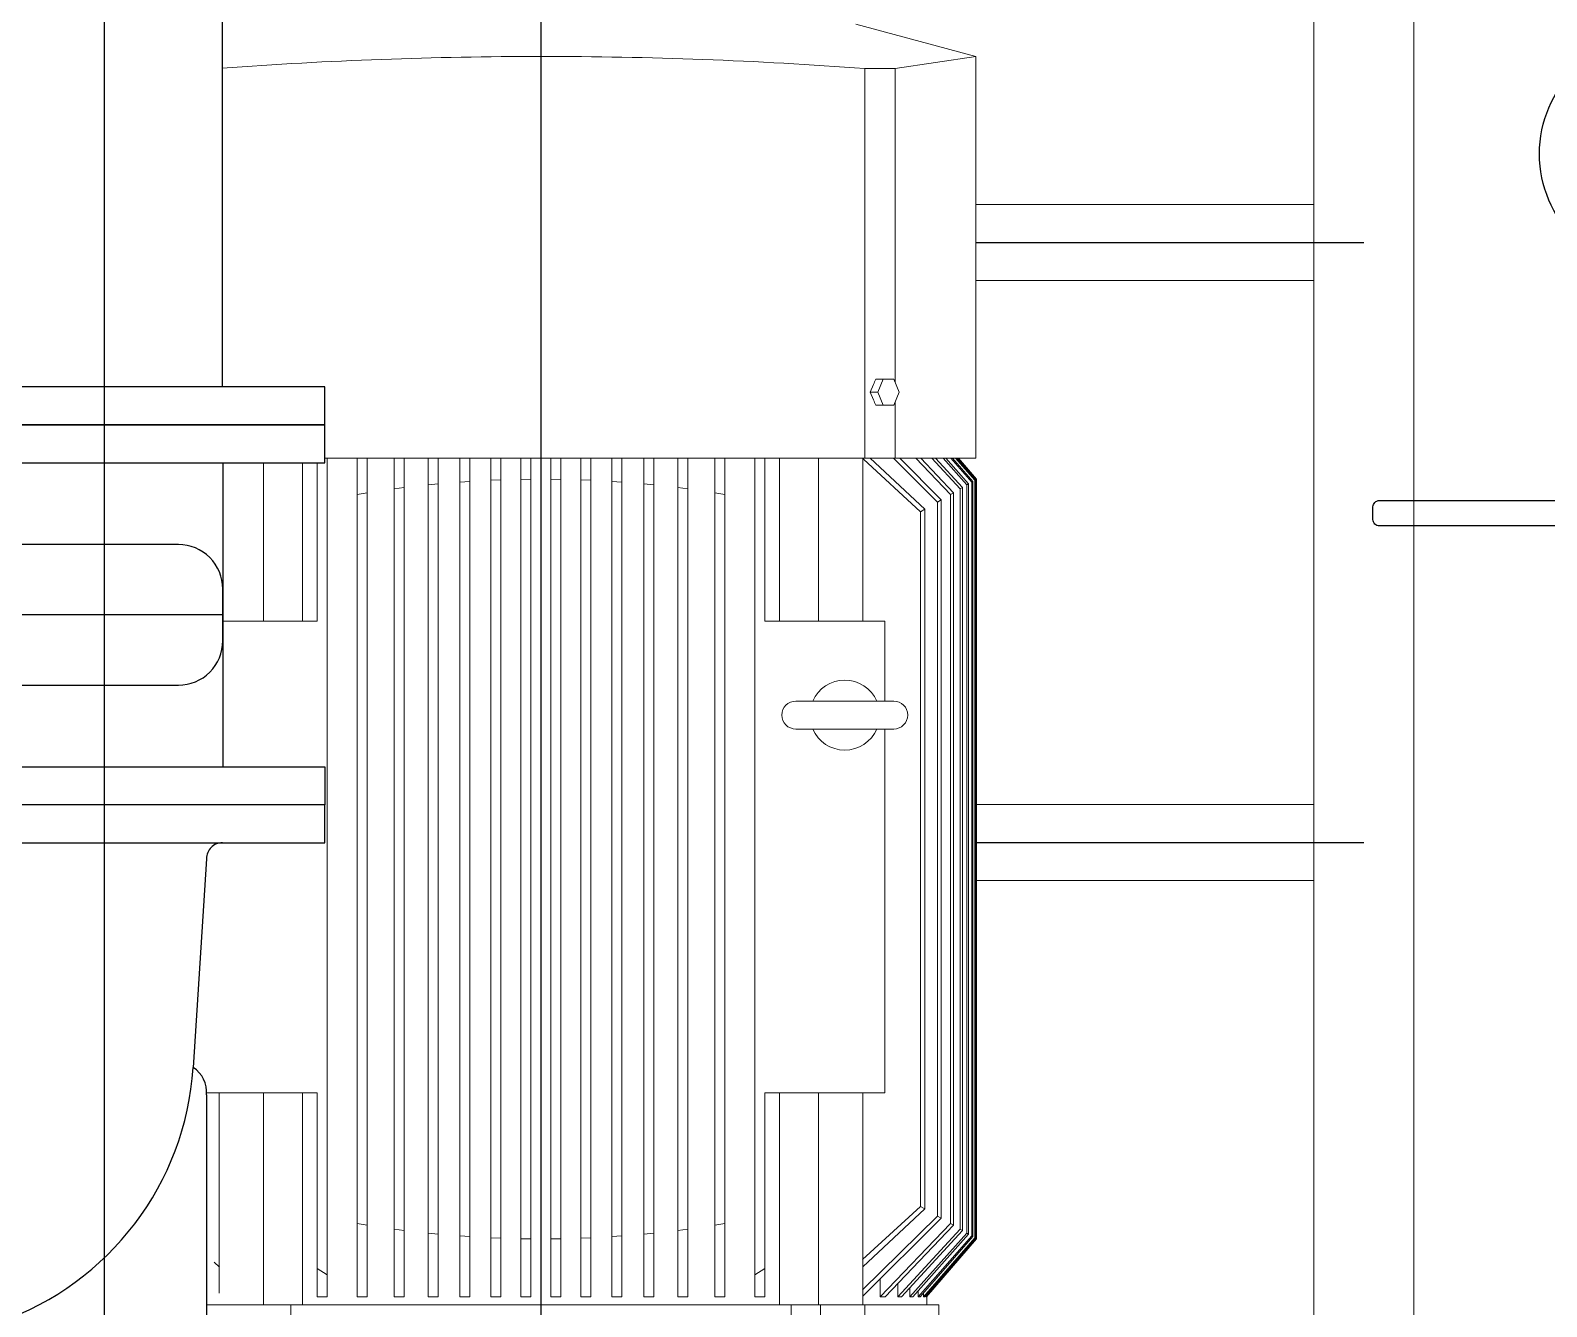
# Model space of a CAD drawing. Extents: x -160 to 364724, y -100 to 7353297.
# Drawn here: x 360699.159 to 360699.918, y 7352450.654 to 7352451.292 of the extents above; entities that cross this region are included whole.
import ezdxf

# ---------------------------------------------------------------- set-up
doc = ezdxf.new("R2010")
doc.units = 0
doc.header["$LTSCALE"] = 5
doc.linetypes.add('________________', pattern=[0])
doc.linetypes.add('SGC_DASHDOT', pattern=[1, 0.5, -0.25, 0, -0.25])
for name, color, linetype in [('BOLA LM', 1, 'Continuous'), ('BOMBA', 1, 'Continuous'), ('FLANGES', 2, 'Continuous'), ('SANC_COTAS', 1, 'Continuous'), ('SGC-Eixos', 253, 'SGC_DASHDOT'), ('SGC-Tubos (Desenho Bifilar)', 3, 'Continuous'), ('SGC-Valvulas (Acionamento)', 2, 'Continuous'), ('SGC-Valvulas (Linhas Externas)', 3, 'Continuous')]:
    doc.layers.add(name, color=color, linetype=linetype)
doc.layers.add('ESCADA', color=2, linetype='Continuous', lineweight=20)

# ---------------------------------------------------------------- blocks, each defined once
blk = doc.blocks.new('SG_1_R23FC10_D100', base_point=(3190.0192, 1643.31859))
at = {"layer": 'FLANGES'}
blk.add_line((3190.04137, 1643.60666), (3189.99703, 1643.60666), dxfattribs=at)
blk.add_lwpolyline([(3190.04137, 1643.58679), (3190.04137, 1643.61659), (3189.99703, 1643.61659), (3189.99703, 1643.58679)], dxfattribs=at)
for points in [[(3189.9242, 1643.20859), (3189.9242, 1643.42859), (3189.9432, 1643.42859), (3189.9432, 1643.20859)], [(3190.1142, 1643.20859), (3190.1142, 1643.42859), (3190.0952, 1643.42859), (3190.0952, 1643.20859)]]:
    blk.add_lwpolyline(points, close=True, dxfattribs=at)
at = {"layer": 'SGC-Valvulas (Acionamento)', "color": 3}
blk.add_lwpolyline([(3189.87976, 1643.65459), (3190.15864, 1643.65459, -0.414214), (3190.16181, 1643.65142), (3190.16181, 1643.64509, -0.414214), (3190.15864, 1643.64192), (3189.87976, 1643.64192, -0.414214), (3189.87659, 1643.64509), (3189.87659, 1643.65142, -0.414214)], format="xyb", close=True, dxfattribs=at)
at = {"layer": 'SGC-Valvulas (Acionamento)'}
blk.add_lwpolyline([(3190.02659, 1643.61659), (3190.02659, 1643.65459), (3190.01181, 1643.65459), (3190.01181, 1643.61659)], dxfattribs=at)
at = {"layer": 'SGC-Valvulas (Linhas Externas)'}
for p, q in [((3189.9527, 1643.37759), (3189.9527, 1643.42859)), ((3190.0857, 1643.37759), (3190.0857, 1643.42859)), ((3189.9432, 1643.37759), (3189.9527, 1643.37759)), ((3190.0952, 1643.37759), (3190.0857, 1643.37759)), ((3190.0952, 1643.25959), (3189.9432, 1643.25959))]:
    blk.add_line(p, q, dxfattribs=at)
blk.add_lwpolyline([(3190.05435, 1643.28176), (3190.05435, 1643.38806, -0.198912), (3190.06084, 1643.40373), (3190.07921, 1643.4221, 0.198912), (3190.0857, 1643.43777), (3190.0857, 1643.56462, 0.414214), (3190.06353, 1643.58679), (3189.97487, 1643.58679, 0.414214), (3189.9527, 1643.56462), (3189.9527, 1643.43777, 0.198912), (3189.95919, 1643.4221), (3189.97756, 1643.40373, -0.198912), (3189.98405, 1643.38806), (3189.98405, 1643.28176, 0.414214), (3190.00621, 1643.25959), (3190.03218, 1643.25959, 0.414214)], format="xyb", close=True, dxfattribs=at)
for points in [[(3189.9527, 1643.50769), (3189.97756, 1643.48283, -0.198912), (3189.98405, 1643.46716), (3189.98405, 1643.39724)], [(3190.0857, 1643.50769), (3190.06084, 1643.48283, 0.198912), (3190.05435, 1643.46716), (3190.05435, 1643.39724)]]:
    blk.add_lwpolyline(points, format="xyb", dxfattribs=at)
blk = doc.blocks.new('A$C29D3606B')
at = {"layer": 'FLANGES'}
for points in [[(0, -0.10986), (0.019, -0.10986), (0.019, 0.11014), (0, 0.11014)], [(0.271, -0.11), (0.29, -0.11), (0.29, 0.11), (0.271, 0.11)], [(0.255, 0.05914), (0.255, 0.07814), (0.035, 0.07814), (0.035, 0.05914)]]:
    blk.add_lwpolyline(points, close=True, dxfattribs=at)
blk.add_arc((0.08622, 0.0741), 0.02242, 10.36667, 169.63333, dxfattribs=at)
at = {"layer": 'SGC-Tubos (Desenho Bifilar)'}
for p, q in [((0.263, -0.05086), (0.15856, -0.04416)), ((0.145, -0.05086), (0.027, -0.05086))]:
    blk.add_line(p, q, dxfattribs=at)
blk.add_lwpolyline([(0.271, 0.05914, -1), (0.255, 0.05914), (0.035, 0.05914, -1), (0.019, 0.05914)], format="xyb", dxfattribs=at)
for centre, radius, start, end in [((0.16794, 0.10015), 0.14462, 199.25491, 266.27937), ((0.1464, -0.03664), 0.01429, 264.38219, 328.27493), ((0.027, -0.05886), 0.008, 89.98894, 180), ((0.263, -0.05886), 0.008, 0.00001, 90.03465)]:
    blk.add_arc(centre, radius, start, end, dxfattribs=at)

msp = doc.modelspace()

# ---------------------------------------------------------------- linework, layer by layer
at = {"layer": 'BOLA LM'}
msp.add_circle((360699.97369, 7352451.23039), 0.05931, dxfattribs=at)
at = {"layer": 'BOMBA', "linetype": '________________', "lineweight": 9}
for p, q in [((360699.57234, 7352451.29519), (360699.63234, 7352451.27911)), ((360699.59196, 7352451.27308), (360699.63234, 7352451.27911)), ((360699.63234, 7352451.27912), (360699.63234, 7352451.07819)), ((360699.59196, 7352451.27308), (360699.57681, 7352451.27308)), ((360699.57681, 7352451.07819), (360699.57681, 7352451.27308)), ((360699.59196, 7352451.11608), (360699.59196, 7352451.27308)), ((360699.58233, 7352451.11769), (360699.586, 7352451.11769)), ((360699.586, 7352451.11769), (360699.58334, 7352451.11119)), ((360699.5913, 7352451.11769), (360699.586, 7352451.11769)), ((360699.59396, 7352451.11119), (360699.5913, 7352451.11769)), ((360699.5796, 7352451.11119), (360699.58117, 7352451.11504)), ((360699.5796, 7352451.11119), (360699.58334, 7352451.11119)), ((360699.58117, 7352451.10734), (360699.5796, 7352451.11119)), ((360699.58334, 7352451.11119), (360699.586, 7352451.10469)), ((360699.5913, 7352451.10469), (360699.59396, 7352451.11119)), ((360699.58233, 7352451.10469), (360699.586, 7352451.10469)), ((360699.586, 7352451.10469), (360699.5913, 7352451.10469)), ((360699.59196, 7352451.07819), (360699.59196, 7352451.1063)), ((360699.27601, 7352450.99669), (360699.27601, 7352451.07583)), ((360699.29549, 7352450.99669), (360699.29549, 7352451.07583)), ((360699.30284, 7352451.07583), (360699.30284, 7352450.99669)), ((360699.57681, 7352451.07819), (360699.30665, 7352451.07819)), ((360699.30784, 7352450.66979), (360699.30784, 7352451.07819)), ((360699.32284, 7352451.07819), (360699.32284, 7352451.06001)), ((360699.32784, 7352451.06083), (360699.32784, 7352451.07819)), ((360699.34134, 7352451.07819), (360699.34134, 7352451.0628)), ((360699.34634, 7352451.06344), (360699.34634, 7352451.07819)), ((360699.35834, 7352451.07819), (360699.35834, 7352451.0648)), ((360699.36334, 7352451.06529), (360699.36334, 7352451.07819)), ((360699.37434, 7352451.07819), (360699.37434, 7352451.06621)), ((360699.37934, 7352451.06655), (360699.37934, 7352451.07819)), ((360699.38984, 7352451.07819), (360699.38984, 7352451.06712)), ((360699.39484, 7352451.06733), (360699.39484, 7352451.07819)), ((360699.40484, 7352451.07819), (360699.40484, 7352451.0676)), ((360699.40984, 7352451.06767), (360699.40984, 7352451.07819)), ((360699.41984, 7352451.07819), (360699.41984, 7352451.06767)), ((360699.42484, 7352451.0676), (360699.42484, 7352451.07819)), ((360699.43484, 7352451.07819), (360699.43484, 7352451.06733)), ((360699.43984, 7352451.06712), (360699.43984, 7352451.07819)), ((360699.45034, 7352451.07819), (360699.45034, 7352451.06655)), ((360699.45534, 7352451.06621), (360699.45534, 7352451.07819)), ((360699.46634, 7352451.07819), (360699.46634, 7352451.06529)), ((360699.47134, 7352451.0648), (360699.47134, 7352451.07819)), ((360699.48334, 7352451.07819), (360699.48334, 7352451.06344)), ((360699.48834, 7352451.0628), (360699.48834, 7352451.07819)), ((360699.50184, 7352451.07819), (360699.50184, 7352451.06083)), ((360699.50684, 7352451.06001), (360699.50684, 7352451.07819)), ((360699.52184, 7352451.07819), (360699.52184, 7352450.66979)), ((360699.52684, 7352450.99669), (360699.52684, 7352451.07819)), ((360699.5342, 7352451.07819), (360699.5342, 7352450.99669)), ((360699.55368, 7352450.99669), (360699.55368, 7352451.07819)), ((360699.57579, 7352451.078), (360699.5762, 7352451.07763)), ((360699.5758, 7352451.07819), (360699.5758, 7352450.99669)), ((360699.5762, 7352451.07763), (360699.60463, 7352451.0514)), ((360699.59196, 7352451.07819), (360699.57681, 7352451.07819)), ((360699.6068, 7352451.05262), (360699.57961, 7352451.07819)), ((360699.59124, 7352451.07819), (360699.61326, 7352451.05627)), ((360699.63234, 7352451.07819), (360699.59196, 7352451.07819)), ((360699.61501, 7352451.05728), (360699.59432, 7352451.07819)), ((360699.60245, 7352451.07819), (360699.61976, 7352451.06001)), ((360699.62117, 7352451.06083), (360699.60482, 7352451.07819)), ((360699.61044, 7352451.07819), (360699.62455, 7352451.0628)), ((360699.62566, 7352451.06344), (360699.61224, 7352451.07819)), ((360699.61601, 7352451.07819), (360699.62797, 7352451.0648)), ((360699.6288, 7352451.06529), (360699.61735, 7352451.07819)), ((360699.61983, 7352451.07819), (360699.63035, 7352451.06621)), ((360699.63093, 7352451.06655), (360699.62075, 7352451.07819)), ((360699.62229, 7352451.07819), (360699.63189, 7352451.06712)), ((360699.63224, 7352451.06733), (360699.62283, 7352451.07819)), ((360699.62355, 7352451.07819), (360699.63269, 7352451.0676)), ((360699.63281, 7352451.06767), (360699.62373, 7352451.07819)), ((360699.34134, 7352451.0628), (360699.34634, 7352451.06344)), ((360699.34634, 7352450.69194), (360699.34634, 7352451.06344)), ((360699.35834, 7352451.0648), (360699.36334, 7352451.06529)), ((360699.35834, 7352451.0648), (360699.35834, 7352450.69058)), ((360699.36334, 7352450.69009), (360699.36334, 7352451.06529)), ((360699.37434, 7352451.06621), (360699.37934, 7352451.06655)), ((360699.37434, 7352451.06621), (360699.37434, 7352450.68917)), ((360699.37934, 7352450.68883), (360699.37934, 7352451.06655)), ((360699.38984, 7352451.06712), (360699.39484, 7352451.06733)), ((360699.38984, 7352451.06712), (360699.38984, 7352450.68825)), ((360699.39484, 7352450.68805), (360699.39484, 7352451.06733)), ((360699.40484, 7352451.0676), (360699.40984, 7352451.06767)), ((360699.40484, 7352451.0676), (360699.40484, 7352450.68778)), ((360699.40984, 7352450.68771), (360699.40984, 7352451.06767)), ((360699.41984, 7352451.06767), (360699.41984, 7352450.68771)), ((360699.41984, 7352451.06767), (360699.42484, 7352451.0676)), ((360699.42484, 7352450.68778), (360699.42484, 7352451.0676)), ((360699.43484, 7352451.06733), (360699.43984, 7352451.06712)), ((360699.43484, 7352451.06733), (360699.43484, 7352450.68805)), ((360699.43984, 7352450.68825), (360699.43984, 7352451.06712)), ((360699.45034, 7352451.06655), (360699.45534, 7352451.06621)), ((360699.45034, 7352451.06655), (360699.45034, 7352450.68883)), ((360699.45534, 7352450.68917), (360699.45534, 7352451.06621)), ((360699.46634, 7352451.06529), (360699.47134, 7352451.0648)), ((360699.46634, 7352451.06529), (360699.46634, 7352450.69009)), ((360699.47134, 7352450.69058), (360699.47134, 7352451.0648)), ((360699.48334, 7352451.06344), (360699.48334, 7352450.69194)), ((360699.48334, 7352451.06344), (360699.48834, 7352451.0628)), ((360699.62455, 7352451.0628), (360699.62566, 7352451.06344)), ((360699.62566, 7352450.69194), (360699.62566, 7352451.06344)), ((360699.62797, 7352451.0648), (360699.6288, 7352451.06529)), ((360699.62797, 7352451.0648), (360699.62797, 7352450.69058)), ((360699.6288, 7352450.69009), (360699.6288, 7352451.06529)), ((360699.63035, 7352451.06621), (360699.63093, 7352451.06655)), ((360699.63035, 7352451.06621), (360699.63035, 7352450.68917)), ((360699.63093, 7352450.68883), (360699.63093, 7352451.06655)), ((360699.63189, 7352451.06712), (360699.63224, 7352451.06733)), ((360699.63189, 7352451.06712), (360699.63189, 7352450.68825)), ((360699.63224, 7352450.68805), (360699.63224, 7352451.06733)), ((360699.63269, 7352451.0676), (360699.63281, 7352451.06767)), ((360699.63269, 7352451.0676), (360699.63269, 7352450.68778)), ((360699.63281, 7352450.68771), (360699.63281, 7352451.06767)), ((360699.32284, 7352451.06001), (360699.32784, 7352451.06083)), ((360699.32284, 7352451.06001), (360699.32284, 7352450.69537)), ((360699.32784, 7352450.69455), (360699.32784, 7352451.06083)), ((360699.34134, 7352451.0628), (360699.34134, 7352450.69258)), ((360699.48834, 7352450.69258), (360699.48834, 7352451.0628)), ((360699.50184, 7352451.06083), (360699.50184, 7352450.69455)), ((360699.50184, 7352451.06083), (360699.50684, 7352451.06001)), ((360699.50684, 7352450.69537), (360699.50684, 7352451.06001)), ((360699.61326, 7352451.05627), (360699.61501, 7352451.05728)), ((360699.61326, 7352451.05627), (360699.61326, 7352450.69911)), ((360699.61501, 7352450.6981), (360699.61501, 7352451.05728)), ((360699.61976, 7352451.06001), (360699.62117, 7352451.06083)), ((360699.61976, 7352451.06001), (360699.61976, 7352450.69537)), ((360699.62117, 7352450.69455), (360699.62117, 7352451.06083)), ((360699.62455, 7352451.0628), (360699.62455, 7352450.69258)), ((360699.60463, 7352451.0514), (360699.6068, 7352451.05262)), ((360699.60463, 7352451.0514), (360699.60463, 7352450.70398)), ((360699.6068, 7352450.70276), (360699.6068, 7352451.05262)), ((360699.30284, 7352450.99669), (360699.25565, 7352450.99669)), ((360699.58684, 7352450.99669), (360699.52684, 7352450.99669)), ((360699.58684, 7352450.99669), (360699.58684, 7352450.95669)), ((360699.54234, 7352450.95669), (360699.59134, 7352450.95669)), ((360699.59134, 7352450.94269), (360699.54234, 7352450.94269)), ((360699.58684, 7352450.94269), (360699.58684, 7352450.76069)), ((360699.24751, 7352450.76069), (360699.30284, 7352450.76069)), ((360699.25389, 7352450.66052), (360699.25389, 7352450.76069)), ((360699.27601, 7352450.65469), (360699.27601, 7352450.76069)), ((360699.29549, 7352450.65469), (360699.29549, 7352450.76069)), ((360699.30284, 7352450.76069), (360699.30284, 7352450.6729)), ((360699.52684, 7352450.6729), (360699.52684, 7352450.76069)), ((360699.52684, 7352450.76069), (360699.58684, 7352450.76069)), ((360699.5342, 7352450.76069), (360699.5342, 7352450.65469)), ((360699.55368, 7352450.65469), (360699.55368, 7352450.76069)), ((360699.5758, 7352450.76069), (360699.5758, 7352450.65469)), ((360699.60463, 7352450.70398), (360699.57574, 7352450.67733)), ((360699.57584, 7352450.67376), (360699.6068, 7352450.70276)), ((360699.6068, 7352450.70276), (360699.60463, 7352450.70398)), ((360699.32784, 7352450.69455), (360699.32284, 7352450.69537)), ((360699.32284, 7352450.69537), (360699.32284, 7352450.65869)), ((360699.32784, 7352450.65869), (360699.32784, 7352450.69455)), ((360699.34634, 7352450.69194), (360699.34134, 7352450.69258)), ((360699.34134, 7352450.69258), (360699.34134, 7352450.65869)), ((360699.34634, 7352450.65869), (360699.34634, 7352450.69194)), ((360699.48834, 7352450.69258), (360699.48334, 7352450.69194)), ((360699.48334, 7352450.69194), (360699.48334, 7352450.65869)), ((360699.48834, 7352450.65869), (360699.48834, 7352450.69258)), ((360699.50684, 7352450.69537), (360699.50184, 7352450.69455)), ((360699.50184, 7352450.69455), (360699.50184, 7352450.65869)), ((360699.50684, 7352450.65869), (360699.50684, 7352450.69537)), ((360699.61326, 7352450.69911), (360699.5757, 7352450.66218)), ((360699.57579, 7352450.659), (360699.61501, 7352450.6981)), ((360699.61976, 7352450.69537), (360699.58451, 7352450.65869)), ((360699.58712, 7352450.65869), (360699.62117, 7352450.69455)), ((360699.62455, 7352450.69258), (360699.5933, 7352450.65869)), ((360699.59528, 7352450.65869), (360699.62566, 7352450.69194)), ((360699.61501, 7352450.6981), (360699.61326, 7352450.69911)), ((360699.62117, 7352450.69455), (360699.61976, 7352450.69537)), ((360699.62566, 7352450.69194), (360699.62455, 7352450.69258)), ((360699.36334, 7352450.69009), (360699.35834, 7352450.69058)), ((360699.35834, 7352450.69058), (360699.35834, 7352450.65869)), ((360699.36334, 7352450.65869), (360699.36334, 7352450.69009)), ((360699.37934, 7352450.68883), (360699.37434, 7352450.68917)), ((360699.37434, 7352450.68917), (360699.37434, 7352450.65869)), ((360699.37934, 7352450.65869), (360699.37934, 7352450.68883)), ((360699.39484, 7352450.68805), (360699.38984, 7352450.68825)), ((360699.38984, 7352450.68825), (360699.38984, 7352450.65869)), ((360699.39484, 7352450.65869), (360699.39484, 7352450.68805)), ((360699.40984, 7352450.68771), (360699.40484, 7352450.68778)), ((360699.40484, 7352450.68778), (360699.40484, 7352450.65869)), ((360699.40984, 7352450.65869), (360699.40984, 7352450.68771)), ((360699.42484, 7352450.68778), (360699.41984, 7352450.68771)), ((360699.41984, 7352450.68771), (360699.41984, 7352450.65869)), ((360699.42484, 7352450.65869), (360699.42484, 7352450.68778)), ((360699.43984, 7352450.68825), (360699.43484, 7352450.68805)), ((360699.43484, 7352450.68805), (360699.43484, 7352450.65869)), ((360699.43984, 7352450.65869), (360699.43984, 7352450.68825)), ((360699.45534, 7352450.68917), (360699.45034, 7352450.68883)), ((360699.45034, 7352450.68883), (360699.45034, 7352450.65869)), ((360699.45534, 7352450.65869), (360699.45534, 7352450.68917)), ((360699.47134, 7352450.69058), (360699.46634, 7352450.69009)), ((360699.46634, 7352450.69009), (360699.46634, 7352450.65869)), ((360699.47134, 7352450.65869), (360699.47134, 7352450.69058)), ((360699.62797, 7352450.69058), (360699.59939, 7352450.65869)), ((360699.60085, 7352450.65869), (360699.6288, 7352450.69009)), ((360699.63035, 7352450.68917), (360699.60355, 7352450.65869)), ((360699.60455, 7352450.65869), (360699.63093, 7352450.68883)), ((360699.63189, 7352450.68825), (360699.60622, 7352450.65869)), ((360699.6068, 7352450.65869), (360699.63224, 7352450.68805)), ((360699.63269, 7352450.68778), (360699.60758, 7352450.65869)), ((360699.60778, 7352450.65869), (360699.63281, 7352450.68771)), ((360699.6288, 7352450.69009), (360699.62797, 7352450.69058)), ((360699.63093, 7352450.68883), (360699.63035, 7352450.68917)), ((360699.63224, 7352450.68805), (360699.63189, 7352450.68825)), ((360699.63281, 7352450.68771), (360699.63269, 7352450.68778)), ((360699.25143, 7352450.67603), (360699.25399, 7352450.67363)), ((360699.30284, 7352450.6729), (360699.30784, 7352450.66979)), ((360699.30284, 7352450.6729), (360699.30284, 7352450.65869)), ((360699.30784, 7352450.65869), (360699.30784, 7352450.66979)), ((360699.52184, 7352450.66979), (360699.52684, 7352450.6729)), ((360699.52184, 7352450.66979), (360699.52184, 7352450.65869)), ((360699.52684, 7352450.65869), (360699.52684, 7352450.6729)), ((360699.58451, 7352450.65869), (360699.58451, 7352450.66758)), ((360699.5933, 7352450.65869), (360699.5933, 7352450.66515)), ((360699.59939, 7352450.65869), (360699.59939, 7352450.66317)), ((360699.60355, 7352450.65869), (360699.60355, 7352450.66172)), ((360699.24751, 7352450.65469), (360699.27495, 7352450.65469)), ((360699.27495, 7352450.65469), (360699.28967, 7352450.65469)), ((360699.28967, 7352450.63383), (360699.28967, 7352450.65469)), ((360699.28967, 7352450.65469), (360699.54002, 7352450.65469)), ((360699.30784, 7352450.65869), (360699.30284, 7352450.65869)), ((360699.32784, 7352450.65869), (360699.32284, 7352450.65869)), ((360699.34634, 7352450.65869), (360699.34134, 7352450.65869)), ((360699.36334, 7352450.65869), (360699.35834, 7352450.65869)), ((360699.37934, 7352450.65869), (360699.37434, 7352450.65869)), ((360699.39484, 7352450.65869), (360699.38984, 7352450.65869)), ((360699.40984, 7352450.65869), (360699.40484, 7352450.65869)), ((360699.42484, 7352450.65869), (360699.41984, 7352450.65869)), ((360699.43984, 7352450.65869), (360699.43484, 7352450.65869)), ((360699.45534, 7352450.65869), (360699.45034, 7352450.65869)), ((360699.47134, 7352450.65869), (360699.46634, 7352450.65869)), ((360699.48834, 7352450.65869), (360699.48334, 7352450.65869)), ((360699.50684, 7352450.65869), (360699.50184, 7352450.65869)), ((360699.52684, 7352450.65869), (360699.52184, 7352450.65869)), ((360699.54002, 7352450.65469), (360699.54002, 7352450.59819)), ((360699.54002, 7352450.65469), (360699.55474, 7352450.65469)), ((360699.55474, 7352450.65469), (360699.55474, 7352450.59219)), ((360699.55474, 7352450.65469), (360699.57686, 7352450.65469)), ((360699.57686, 7352450.65469), (360699.61384, 7352450.65469)), ((360699.57686, 7352450.65469), (360699.57686, 7352450.63706)), ((360699.58712, 7352450.65869), (360699.58451, 7352450.65869)), ((360699.59528, 7352450.65869), (360699.5933, 7352450.65869)), ((360699.60085, 7352450.65869), (360699.59939, 7352450.65869)), ((360699.60455, 7352450.65869), (360699.60355, 7352450.65869)), ((360699.60622, 7352450.65869), (360699.60622, 7352450.66059)), ((360699.6068, 7352450.65869), (360699.60622, 7352450.65869)), ((360699.60758, 7352450.65869), (360699.60758, 7352450.65959)), ((360699.60778, 7352450.65869), (360699.60758, 7352450.65869)), ((360699.60784, 7352450.65877), (360699.60784, 7352450.65469)), ((360699.61384, 7352450.65469), (360699.61384, 7352450.59819))]:
    msp.add_line(p, q, dxfattribs=at)
for centre, radius, start, end in [((360699.41423, 7352449.11783), 2.16128, 89.98362, 94.21491), ((360699.41546, 7352449.11783), 2.16128, 85.71864, 90.01638), ((360699.56684, 7352450.94969), 0.0175, 23.54373, 156.45627), ((360699.54234, 7352450.94969), 0.007, 90, 270), ((360699.59134, 7352450.94969), 0.007, 270, 90), ((360699.56684, 7352450.94969), 0.0175, 203.54373, 336.45627)]:
    msp.add_arc(centre, radius, start, end, dxfattribs=at)
at = {"layer": 'BOMBA', "linetype": '________________', "lineweight": 9, "extrusion": (0, 0, -1)}
for centre, major_axis, start_param, end_param in [((360699.54264, 7352451.12419), (0.04867, 0.10258), 1.472508, 1.498081), ((360699.54264, 7352451.09819), (0.04867, -0.10258), 4.785104, 4.810677)]:
    msp.add_ellipse(centre, major_axis=major_axis, ratio=0.341999, start_param=start_param, end_param=end_param, dxfattribs=at)
at = {"layer": 'ESCADA'}
for p, q in [((360699.80151, 7352453.626), (360699.80151, 7352450.59464)), ((360699.85151, 7352453.626), (360699.85151, 7352450.60949)), ((360699.63234, 7352451.205), (360699.80151, 7352451.205)), ((360699.63234, 7352451.167), (360699.80151, 7352451.167)), ((360699.63281, 7352450.905), (360699.80151, 7352450.905)), ((360699.63281, 7352450.867), (360699.80151, 7352450.867))]:
    msp.add_line(p, q, dxfattribs=at)
at = {"layer": 'FLANGES'}
msp.add_lwpolyline([(360699.30665, 7352451.09483), (360699.30665, 7352451.11383), (360699.08665, 7352451.11383), (360699.08665, 7352451.09483)], close=True, dxfattribs=at)
at = {"layer": 'SGC-Eixos', "ltscale": 2}
for p, q in [((360699.19651, 7352449.69205), (360699.19651, 7352452.76687)), ((360699.41484, 7352451.33656), (360699.41484, 7352449.94038))]:
    msp.add_line(p, q, dxfattribs=at)
at = {"layer": 'SGC-Eixos'}
for p, q in [((360699.63234, 7352451.186), (360699.82651, 7352451.186)), ((360699.63281, 7352450.886), (360699.82651, 7352450.886))]:
    msp.add_line(p, q, dxfattribs=at)
at = {"layer": 'SGC-Eixos', "ltscale": 0.3}
msp.add_line((360699.25565, 7352450.99983), (360698.81354, 7352450.99983), dxfattribs=at)
at = {"layer": 'SGC-Tubos (Desenho Bifilar)'}
msp.add_line((360699.25538, 7352452.56787), (360699.25538, 7352451.11383), dxfattribs=at)
at = {"layer": 'SGC-Valvulas (Acionamento)', "color": 3}
msp.add_lwpolyline([(360699.83425, 7352451.057), (360700.11314, 7352451.057, -0.414214), (360700.1163, 7352451.05384), (360700.1163, 7352451.0475, -0.414214), (360700.11314, 7352451.04434), (360699.83425, 7352451.04434, -0.414214), (360699.83108, 7352451.0475), (360699.83108, 7352451.05384, -0.414214)], format="xyb", close=True, dxfattribs=at)

# ---------------------------------------------------------------- block references
at = {"layer": 'SANC_COTAS', "rotation": 90}
msp.add_blockref('A$C29D3606B', (360699.19665, 7352450.61483), dxfattribs=at)
at = {"layer": 'SGC-Valvulas (Linhas Externas)', "rotation": 90}
msp.add_blockref('SG_1_R23FC10_D100', (360699.19665, 7352450.99983), dxfattribs=at)

doc.saveas('drawing.dxf')
